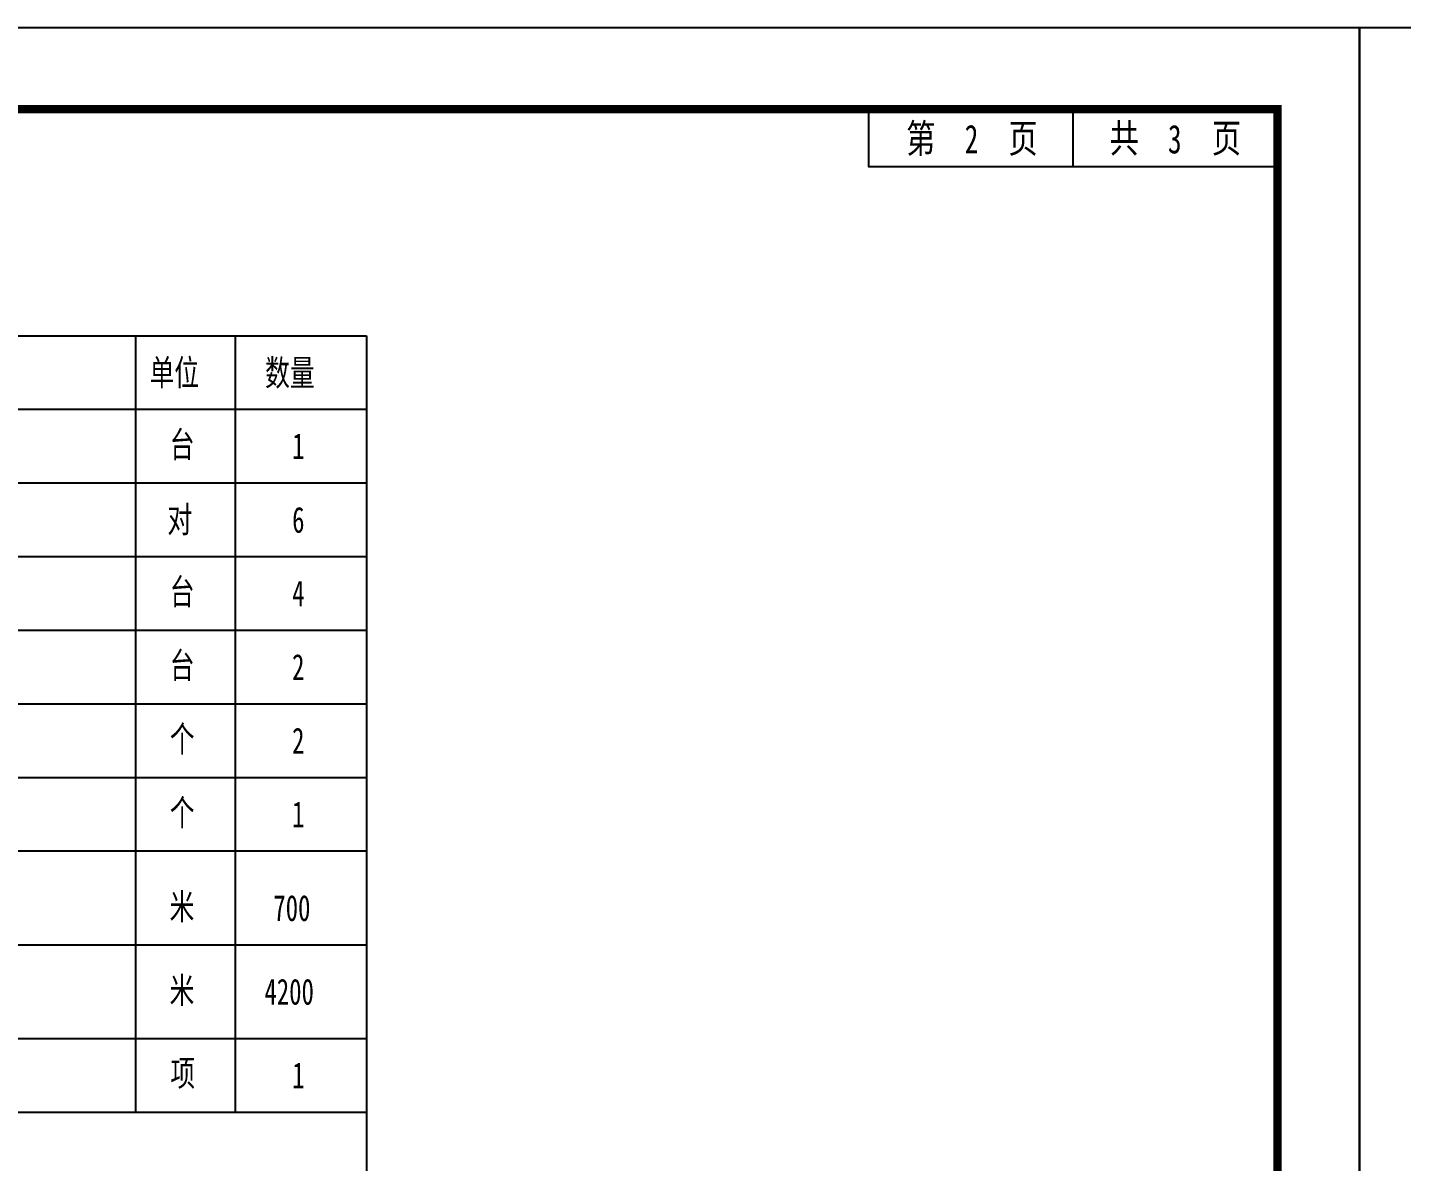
# Model space of a CAD drawing. Header units: millimetres. Extents: x 1621 to 2881, y 1542 to 1880.
# Drawn here: x 2298.3 to 2466.3, y 1741.6 to 1880.3 of the extents above; entities that cross this region are included whole.
import ezdxf
from ezdxf.enums import TextEntityAlignment as Align

# ---------------------------------------------------------------- set-up
doc = ezdxf.new("R2010")
doc.units = ezdxf.units.MM
doc.styles.add('MtXpl__GB2312', font='', dxfattribs={"width": 0.7})
doc.styles.get("Standard").update_dxf_attribs({"font": '', "width": 0.7})
doc.styles.get('MtXpl__GB2312').set_extended_font_data('仿宋_GB2312')
doc.styles.get('Standard').set_extended_font_data('仿宋_GB2312')

# ---------------------------------------------------------------- blocks, each defined once
blk = doc.blocks.new('tk')
at = {"color": 7, "true_color": 0xffffff, "flags": 128}
blk.add_lwpolyline([(420, -297), (0, -297), (0, 0), (420, 0)], close=True, dxfattribs=at)
at = {"const_width": 1, "flags": 128}
blk.add_lwpolyline([(410, -10), (25, -10), (25, -287), (410, -287)], close=True, dxfattribs=at)
for points in [[(360, -10), (360, -17), (410, -17)], [(385, -17), (385, -10)]]:
    blk.add_lwpolyline(points)
at = {"width": 0.75}
for s, p in [('第     页', (372.63, -13.5)), ('共     页', (397.5, -13.5))]:
    blk.add_text(s, height=3.5, dxfattribs=at).set_placement(p, align=Align.MIDDLE)

msp = doc.modelspace()

# ---------------------------------------------------------------- linework, layer by layer
at = {"color": 7}
for p, q in [((2171.32, 1842.58), (2339.79, 1842.58)), ((2311.56, 1842.58), (2311.56, 1747.64)), ((2323.74, 1842.58), (2323.74, 1747.64)), ((2339.79, 1842.58), (2339.79, 1677.96)), ((2171.32, 1833.58), (2339.79, 1833.58)), ((2171.32, 1833.58), (2339.79, 1833.58)), ((2171.32, 1833.58), (2339.79, 1833.58)), ((2339.79, 1833.58), (2339.79, 1824.58)), ((2171.32, 1824.58), (2339.79, 1824.58)), ((2171.32, 1815.58), (2339.79, 1815.58)), ((2171.32, 1806.58), (2339.79, 1806.58)), ((2171.32, 1797.58), (2339.79, 1797.58)), ((2171.32, 1788.58), (2339.79, 1788.58)), ((2171.32, 1779.58), (2339.79, 1779.58)), ((2171.32, 1768.11), (2339.79, 1768.11)), ((2171.32, 1756.64), (2339.79, 1756.64)), ((2171.32, 1747.64), (2339.79, 1747.64)), ((2339.79, 1747.64), (2339.79, 1738.64))]:
    msp.add_line(p, q, dxfattribs=at)

# ---------------------------------------------------------------- block references
for p in [(2041.18, 1880.27), (2461.18, 1880.27)]:
    msp.add_blockref('tk', p)

# ---------------------------------------------------------------- texts
at = {"width": 0.7}
for s, p in [('2', (2413.76, 1866.63)), ('3', (2438.61, 1866.59))]:
    msp.add_text(s, height=3.5, dxfattribs=at).set_placement(p, align=Align.MIDDLE)
at = {"color": 7, "style": 'MtXpl__GB2312', "width": 0.7}
for s, height, p in [('单位', 3.175, (2313.26, 1836.49)), ('数量', 3.175, (2327.39, 1836.47)), ('台', 3.17, (2315.74, 1827.7)), ('1', 3.17, (2330.7, 1827.49)), ('台', 3.17, (2315.74, 1809.7)), ('4', 3.17, (2330.7, 1809.49)), ('台', 3.17, (2315.74, 1800.7)), ('2', 3.17, (2330.69, 1800.49)), ('个', 3.17, (2315.74, 1791.7)), ('2', 3.17, (2330.69, 1791.49)), ('个', 3.17, (2315.74, 1782.7)), ('1', 3.17, (2330.69, 1782.49)), ('米', 3.17, (2315.71, 1771.2)), ('700', 3.175, (2328.4, 1771.02)), ('米', 3.17, (2315.71, 1760.97)), ('4200', 3.175, (2327.31, 1760.79)), ('项', 3.17, (2315.81, 1750.83)), ('1', 3.17, (2330.7, 1750.56))]:
    msp.add_text(s, height=height, dxfattribs=at).set_placement(p)
at = {"color": 2, "style": 'MtXpl__GB2312', "width": 0.7}
for s, p in [('对', (2315.45, 1818.52)), ('6', (2330.7, 1818.49))]:
    msp.add_text(s, height=3.17, dxfattribs=at).set_placement(p)

doc.saveas('drawing.dxf')
